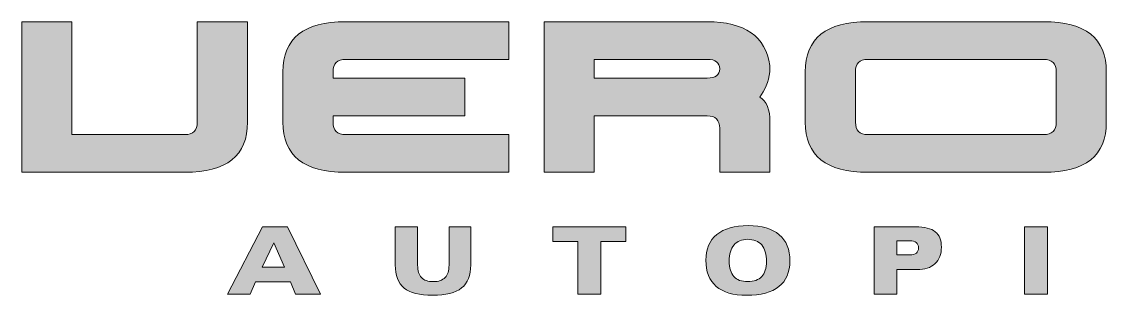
# Model space of a CAD drawing. Header units: millimetres. Extents: x 131.2 to 165.8, y -128.9 to -81.
# Drawn here: x 145.16 to 157.29, y -100.29 to -97.23 of the extents above; entities that cross this region are included whole.
import ezdxf

# ---------------------------------------------------------------- set-up
doc = ezdxf.new("R2010")
doc.units = ezdxf.units.MM
doc.header["$MEASUREMENT"] = 0
doc.layers.add('Capa 1', color=7, linetype='Continuous')

msp = doc.modelspace()

# ---------------------------------------------------------------- hatches: boundary and pattern name
at = {"layer": 'Capa 1'}
h = msp.add_hatch(color=255, dxfattribs=at)
h.dxf.hatch_style = 2
edge = h.paths.add_edge_path()
edge.add_spline(control_points=[(147.128, -97.233), (147.128, -97.233), (147.128, -98.355), (147.128, -98.355), (147.128, -98.449), (147.082, -98.496), (146.988, -98.496), (146.988, -98.496), (145.725, -98.496), (145.725, -98.496), (145.725, -98.496), (145.725, -97.233), (145.725, -97.233), (145.725, -97.233), (145.164, -97.233), (145.164, -97.233), (145.164, -97.233), (145.164, -98.917), (145.164, -98.917), (145.164, -98.917), (146.988, -98.917), (146.988, -98.917), (147.456, -98.917), (147.69, -98.73), (147.69, -98.355), (147.69, -98.355), (147.69, -97.233), (147.69, -97.233), (147.69, -97.233), (147.128, -97.233), (147.128, -97.233)], knot_values=[0, 0, 0, 0, 1, 1, 1, 2, 2, 2, 3, 3, 3, 4, 4, 4, 5, 5, 5, 6, 6, 6, 7, 7, 7, 8, 8, 8, 9, 9, 9, 10, 10, 10, 10], degree=3, periodic=1)
h = msp.add_hatch(color=255, dxfattribs=at)
h.dxf.hatch_style = 2
edge = h.paths.add_edge_path()
edge.add_spline(control_points=[(148.787, -98.917), (148.787, -98.917), (150.61, -98.917), (150.61, -98.917), (150.61, -98.917), (150.61, -98.496), (150.61, -98.496), (150.61, -98.496), (148.787, -98.496), (148.787, -98.496), (148.693, -98.496), (148.646, -98.449), (148.646, -98.355), (148.646, -98.355), (148.646, -98.285), (148.646, -98.285), (148.646, -98.285), (150.119, -98.285), (150.119, -98.285), (150.119, -98.285), (150.119, -97.864), (150.119, -97.864), (150.119, -97.864), (148.646, -97.864), (148.646, -97.864), (148.646, -97.864), (148.646, -97.794), (148.646, -97.794), (148.646, -97.701), (148.693, -97.654), (148.787, -97.654), (148.787, -97.654), (150.61, -97.654), (150.61, -97.654), (150.61, -97.654), (150.61, -97.233), (150.61, -97.233), (150.61, -97.233), (148.787, -97.233), (148.787, -97.233), (148.319, -97.233), (148.085, -97.42), (148.085, -97.794), (148.085, -97.794), (148.085, -98.355), (148.085, -98.355), (148.085, -98.73), (148.319, -98.917), (148.787, -98.917)], knot_values=[0, 0, 0, 0, 0.352778, 0.352778, 0.352778, 0.705556, 0.705556, 0.705556, 1.058333, 1.058333, 1.058333, 1.411111, 1.411111, 1.411111, 1.763889, 1.763889, 1.763889, 2.116667, 2.116667, 2.116667, 2.469444, 2.469444, 2.469444, 2.822222, 2.822222, 2.822222, 3.175, 3.175, 3.175, 3.527778, 3.527778, 3.527778, 3.880556, 3.880556, 3.880556, 4.233333, 4.233333, 4.233333, 4.586111, 4.586111, 4.586111, 4.938889, 4.938889, 4.938889, 5.291667, 5.291667, 5.291667, 5.644444, 5.644444, 5.644444, 5.644444], degree=3, periodic=0)
edge.add_line((148.787, -98.917), (148.787, -98.917))
h = msp.add_hatch(color=255, dxfattribs=at)
h.dxf.hatch_style = 2
edge = h.paths.add_edge_path()
edge.add_spline(control_points=[(153.532, -97.724), (153.484, -97.397), (153.251, -97.234), (152.83, -97.234), (152.83, -97.234), (151.006, -97.234), (151.006, -97.234), (151.006, -97.234), (151.006, -98.917), (151.006, -98.917), (151.006, -98.917), (151.567, -98.917), (151.567, -98.917), (151.567, -98.917), (151.567, -98.286), (151.567, -98.286), (151.567, -98.286), (152.83, -98.286), (152.83, -98.286), (152.924, -98.286), (152.97, -98.332), (152.97, -98.425), (152.97, -98.425), (152.97, -98.917), (152.97, -98.917), (152.97, -98.917), (153.532, -98.917), (153.532, -98.917), (153.532, -98.917), (153.532, -98.356), (153.532, -98.356), (153.532, -98.214), (153.494, -98.121), (153.418, -98.075), (153.476, -98.001), (153.512, -97.905), (153.532, -97.794), (153.532, -97.794), (153.532, -97.724), (153.532, -97.724)], knot_values=[0, 0, 0, 0, 1, 1, 1, 2, 2, 2, 3, 3, 3, 4, 4, 4, 5, 5, 5, 6, 6, 6, 7, 7, 7, 8, 8, 8, 9, 9, 9, 10, 10, 10, 11, 11, 11, 12, 12, 12, 13, 13, 13, 13], degree=3, periodic=1)
edge = h.paths.add_edge_path()
edge.add_spline(control_points=[(152.83, -97.864), (152.83, -97.864), (151.567, -97.864), (151.567, -97.864), (151.567, -97.864), (151.567, -97.654), (151.567, -97.654), (151.567, -97.654), (152.83, -97.654), (152.83, -97.654), (152.924, -97.654), (152.97, -97.69), (152.97, -97.76), (152.97, -97.83), (152.924, -97.864), (152.83, -97.864)], knot_values=[0, 0, 0, 0, 1, 1, 1, 2, 2, 2, 3, 3, 3, 4, 4, 4, 5, 5, 5, 5], degree=3, periodic=1)
h = msp.add_hatch(color=255, dxfattribs=at)
h.dxf.hatch_style = 2
edge = h.paths.add_edge_path()
edge.add_spline(control_points=[(156.592, -97.234), (156.592, -97.234), (154.627, -97.234), (154.627, -97.234), (154.161, -97.234), (153.926, -97.419), (153.926, -97.794), (153.926, -97.794), (153.926, -98.356), (153.926, -98.356), (153.926, -98.73), (154.161, -98.917), (154.627, -98.917), (154.627, -98.917), (156.592, -98.917), (156.592, -98.917), (157.06, -98.917), (157.293, -98.73), (157.293, -98.356), (157.293, -98.356), (157.293, -97.794), (157.293, -97.794), (157.293, -97.419), (157.06, -97.234), (156.592, -97.234)], knot_values=[0, 0, 0, 0, 1, 1, 1, 2, 2, 2, 3, 3, 3, 4, 4, 4, 5, 5, 5, 6, 6, 6, 7, 7, 7, 8, 8, 8, 8], degree=3, periodic=1)
edge = h.paths.add_edge_path()
edge.add_spline(control_points=[(156.733, -98.356), (156.733, -98.449), (156.685, -98.495), (156.592, -98.495), (156.592, -98.495), (154.627, -98.495), (154.627, -98.495), (154.534, -98.495), (154.488, -98.449), (154.488, -98.356), (154.488, -98.356), (154.488, -97.794), (154.488, -97.794), (154.486, -97.7), (154.532, -97.654), (154.625, -97.654), (154.625, -97.654), (156.592, -97.654), (156.592, -97.654), (156.685, -97.654), (156.733, -97.7), (156.733, -97.794), (156.733, -97.794), (156.733, -98.356), (156.733, -98.356)], knot_values=[0, 0, 0, 0, 1, 1, 1, 2, 2, 2, 3, 3, 3, 4, 4, 4, 5, 5, 5, 6, 6, 6, 7, 7, 7, 8, 8, 8, 8], degree=3, periodic=1)
h = msp.add_hatch(color=255, dxfattribs=at)
h.dxf.hatch_style = 2
h.paths.add_polyline_path([(147.718, -100.279), (147.466, -100.279), (147.856, -99.526), (148.135, -99.526), (148.507, -100.279), (148.227, -100.279), (148.17, -100.143), (147.779, -100.143)])
h.paths.add_polyline_path([(148.102, -99.979), (147.982, -99.705), (147.854, -99.979)])
h = msp.add_hatch(color=255, dxfattribs=at)
h.dxf.hatch_style = 2
edge = h.paths.add_edge_path()
edge.add_spline(control_points=[(149.342, -99.526), (149.342, -99.526), (149.592, -99.526), (149.592, -99.526), (149.592, -99.526), (149.592, -99.955), (149.592, -99.955), (149.592, -100.018), (149.606, -100.064), (149.635, -100.094), (149.664, -100.124), (149.708, -100.139), (149.768, -100.139), (149.827, -100.139), (149.87, -100.124), (149.899, -100.093), (149.928, -100.063), (149.943, -100.017), (149.943, -99.955), (149.943, -99.955), (149.943, -99.526), (149.943, -99.526), (149.943, -99.526), (150.185, -99.526), (150.185, -99.526), (150.185, -99.526), (150.185, -99.952), (150.185, -99.952), (150.185, -100.069), (150.151, -100.155), (150.083, -100.21), (150.015, -100.265), (149.907, -100.292), (149.759, -100.292), (149.613, -100.292), (149.507, -100.265), (149.441, -100.211), (149.375, -100.157), (149.342, -100.071), (149.342, -99.952), (149.342, -99.952), (149.342, -99.526), (149.342, -99.526)], knot_values=[0, 0, 0, 0, 1, 1, 1, 2, 2, 2, 3, 3, 3, 4, 4, 4, 5, 5, 5, 6, 6, 6, 7, 7, 7, 8, 8, 8, 9, 9, 9, 10, 10, 10, 11, 11, 11, 12, 12, 12, 13, 13, 13, 14, 14, 14, 14], degree=3, periodic=1)
h = msp.add_hatch(color=255, dxfattribs=at)
h.dxf.hatch_style = 2
h.paths.add_polyline_path([(151.384, -100.279), (151.384, -99.692), (151.104, -99.692), (151.104, -99.526), (151.921, -99.526), (151.921, -99.692), (151.641, -99.692), (151.641, -100.279)])
h = msp.add_hatch(color=255, dxfattribs=at)
h.dxf.hatch_style = 2
edge = h.paths.add_edge_path()
edge.add_spline(control_points=[(153.27, -100.292), (153.121, -100.292), (153.008, -100.259), (152.931, -100.192), (152.853, -100.125), (152.815, -100.028), (152.815, -99.9), (152.815, -99.775), (152.855, -99.68), (152.937, -99.613), (153.019, -99.546), (153.137, -99.513), (153.289, -99.513), (153.441, -99.513), (153.556, -99.547), (153.635, -99.614), (153.715, -99.681), (153.754, -99.779), (153.754, -99.908), (153.754, -100.034), (153.714, -100.129), (153.632, -100.194), (153.55, -100.259), (153.43, -100.292), (153.27, -100.292)], knot_values=[0, 0, 0, 0, 1, 1, 1, 2, 2, 2, 3, 3, 3, 4, 4, 4, 5, 5, 5, 6, 6, 6, 7, 7, 7, 8, 8, 8, 8], degree=3, periodic=1)
edge = h.paths.add_edge_path()
edge.add_spline(control_points=[(153.076, -99.909), (153.076, -99.986), (153.093, -100.043), (153.128, -100.082), (153.162, -100.12), (153.214, -100.139), (153.283, -100.139), (153.352, -100.139), (153.405, -100.12), (153.44, -100.083), (153.475, -100.045), (153.493, -99.989), (153.493, -99.914), (153.493, -99.833), (153.475, -99.771), (153.439, -99.729), (153.403, -99.687), (153.35, -99.666), (153.281, -99.666), (153.216, -99.666), (153.166, -99.687), (153.13, -99.729), (153.094, -99.772), (153.076, -99.832), (153.076, -99.909)], knot_values=[0, 0, 0, 0, 1, 1, 1, 2, 2, 2, 3, 3, 3, 4, 4, 4, 5, 5, 5, 6, 6, 6, 7, 7, 7, 8, 8, 8, 8], degree=3, periodic=1)
h = msp.add_hatch(color=255, dxfattribs=at)
h.dxf.hatch_style = 2
edge = h.paths.add_edge_path()
edge.add_spline(control_points=[(154.697, -100.279), (154.697, -100.279), (154.697, -99.526), (154.697, -99.526), (154.697, -99.526), (155.159, -99.526), (155.159, -99.526), (155.261, -99.526), (155.335, -99.544), (155.38, -99.581), (155.426, -99.617), (155.449, -99.674), (155.449, -99.753), (155.449, -99.833), (155.425, -99.894), (155.377, -99.939), (155.329, -99.983), (155.262, -100.005), (155.175, -100.005), (155.175, -100.005), (154.951, -100.005), (154.951, -100.005), (154.951, -100.005), (154.951, -100.279), (154.951, -100.279), (154.951, -100.279), (154.697, -100.279), (154.697, -100.279)], knot_values=[0, 0, 0, 0, 1, 1, 1, 2, 2, 2, 3, 3, 3, 4, 4, 4, 5, 5, 5, 6, 6, 6, 7, 7, 7, 8, 8, 8, 9, 9, 9, 9], degree=3, periodic=1)
edge = h.paths.add_edge_path()
edge.add_spline(control_points=[(154.951, -99.683), (154.951, -99.683), (154.951, -99.841), (154.951, -99.841), (154.951, -99.841), (155.094, -99.841), (155.094, -99.841), (155.127, -99.841), (155.152, -99.835), (155.169, -99.821), (155.185, -99.808), (155.193, -99.788), (155.193, -99.761), (155.193, -99.736), (155.185, -99.716), (155.168, -99.703), (155.151, -99.69), (155.127, -99.683), (155.094, -99.683), (155.094, -99.683), (154.951, -99.683), (154.951, -99.683)], knot_values=[0, 0, 0, 0, 1, 1, 1, 2, 2, 2, 3, 3, 3, 4, 4, 4, 5, 5, 5, 6, 6, 6, 7, 7, 7, 7], degree=3, periodic=1)
h = msp.add_hatch(color=255, dxfattribs=at)
h.dxf.hatch_style = 2
h.paths.add_polyline_path([(156.377, -100.279), (156.377, -99.526), (156.634, -99.526), (156.634, -100.279)])

# ---------------------------------------------------------------- linework, layer by layer
at = {"layer": 'Capa 1', "lineweight": 0}
for points in [[(147.718, -100.279), (147.466, -100.279), (147.856, -99.526), (148.135, -99.526), (148.507, -100.279), (148.227, -100.279), (148.17, -100.143), (147.779, -100.143), (147.718, -100.279)], [(151.384, -100.279), (151.384, -99.692), (151.104, -99.692), (151.104, -99.526), (151.921, -99.526), (151.921, -99.692), (151.641, -99.692), (151.641, -100.279), (151.384, -100.279)], [(156.377, -100.279), (156.377, -99.526), (156.634, -99.526), (156.634, -100.279), (156.377, -100.279)], [(148.102, -99.979), (147.982, -99.705), (147.854, -99.979), (148.102, -99.979)]]:
    msp.add_lwpolyline(points, dxfattribs=at)
for points, knots in [([(147.128, -97.233), (147.128, -97.233), (147.128, -98.355), (147.128, -98.355), (147.128, -98.449), (147.082, -98.496), (146.988, -98.496), (146.988, -98.496), (145.725, -98.496), (145.725, -98.496), (145.725, -98.496), (145.725, -97.233), (145.725, -97.233), (145.725, -97.233), (145.164, -97.233), (145.164, -97.233), (145.164, -97.233), (145.164, -98.917), (145.164, -98.917), (145.164, -98.917), (146.988, -98.917), (146.988, -98.917), (147.456, -98.917), (147.69, -98.73), (147.69, -98.355), (147.69, -98.355), (147.69, -97.233), (147.69, -97.233), (147.69, -97.233), (147.128, -97.233), (147.128, -97.233)], [0, 0, 0, 0, 1, 1, 1, 2, 2, 2, 3, 3, 3, 4, 4, 4, 5, 5, 5, 6, 6, 6, 7, 7, 7, 8, 8, 8, 9, 9, 9, 10, 10, 10, 10]), ([(148.787, -98.917), (148.787, -98.917), (150.61, -98.917), (150.61, -98.917), (150.61, -98.917), (150.61, -98.496), (150.61, -98.496), (150.61, -98.496), (148.787, -98.496), (148.787, -98.496), (148.693, -98.496), (148.646, -98.449), (148.646, -98.355), (148.646, -98.355), (148.646, -98.285), (148.646, -98.285), (148.646, -98.285), (150.119, -98.285), (150.119, -98.285), (150.119, -98.285), (150.119, -97.864), (150.119, -97.864), (150.119, -97.864), (148.646, -97.864), (148.646, -97.864), (148.646, -97.864), (148.646, -97.794), (148.646, -97.794), (148.646, -97.701), (148.693, -97.654), (148.787, -97.654), (148.787, -97.654), (150.61, -97.654), (150.61, -97.654), (150.61, -97.654), (150.61, -97.233), (150.61, -97.233), (150.61, -97.233), (148.787, -97.233), (148.787, -97.233), (148.319, -97.233), (148.085, -97.42), (148.085, -97.794), (148.085, -97.794), (148.085, -98.355), (148.085, -98.355), (148.085, -98.73), (148.319, -98.917), (148.787, -98.917)], [0, 0, 0, 0, 1, 1, 1, 2, 2, 2, 3, 3, 3, 4, 4, 4, 5, 5, 5, 6, 6, 6, 7, 7, 7, 8, 8, 8, 9, 9, 9, 10, 10, 10, 11, 11, 11, 12, 12, 12, 13, 13, 13, 14, 14, 14, 15, 15, 15, 16, 16, 16, 16]), ([(153.532, -97.724), (153.484, -97.397), (153.251, -97.234), (152.83, -97.234), (152.83, -97.234), (151.006, -97.234), (151.006, -97.234), (151.006, -97.234), (151.006, -98.917), (151.006, -98.917), (151.006, -98.917), (151.567, -98.917), (151.567, -98.917), (151.567, -98.917), (151.567, -98.286), (151.567, -98.286), (151.567, -98.286), (152.83, -98.286), (152.83, -98.286), (152.924, -98.286), (152.97, -98.332), (152.97, -98.425), (152.97, -98.425), (152.97, -98.917), (152.97, -98.917), (152.97, -98.917), (153.532, -98.917), (153.532, -98.917), (153.532, -98.917), (153.532, -98.356), (153.532, -98.356), (153.532, -98.214), (153.494, -98.121), (153.418, -98.075), (153.476, -98.001), (153.512, -97.905), (153.532, -97.794), (153.532, -97.794), (153.532, -97.724), (153.532, -97.724)], [0, 0, 0, 0, 1, 1, 1, 2, 2, 2, 3, 3, 3, 4, 4, 4, 5, 5, 5, 6, 6, 6, 7, 7, 7, 8, 8, 8, 9, 9, 9, 10, 10, 10, 11, 11, 11, 12, 12, 12, 13, 13, 13, 13]), ([(156.592, -97.234), (156.592, -97.234), (154.627, -97.234), (154.627, -97.234), (154.161, -97.234), (153.926, -97.419), (153.926, -97.794), (153.926, -97.794), (153.926, -98.356), (153.926, -98.356), (153.926, -98.73), (154.161, -98.917), (154.627, -98.917), (154.627, -98.917), (156.592, -98.917), (156.592, -98.917), (157.06, -98.917), (157.293, -98.73), (157.293, -98.356), (157.293, -98.356), (157.293, -97.794), (157.293, -97.794), (157.293, -97.419), (157.06, -97.234), (156.592, -97.234)], [0, 0, 0, 0, 1, 1, 1, 2, 2, 2, 3, 3, 3, 4, 4, 4, 5, 5, 5, 6, 6, 6, 7, 7, 7, 8, 8, 8, 8]), ([(152.83, -97.864), (152.83, -97.864), (151.567, -97.864), (151.567, -97.864), (151.567, -97.864), (151.567, -97.654), (151.567, -97.654), (151.567, -97.654), (152.83, -97.654), (152.83, -97.654), (152.924, -97.654), (152.97, -97.69), (152.97, -97.76), (152.97, -97.83), (152.924, -97.864), (152.83, -97.864)], [0, 0, 0, 0, 1, 1, 1, 2, 2, 2, 3, 3, 3, 4, 4, 4, 5, 5, 5, 5]), ([(156.733, -98.356), (156.733, -98.449), (156.685, -98.495), (156.592, -98.495), (156.592, -98.495), (154.627, -98.495), (154.627, -98.495), (154.534, -98.495), (154.488, -98.449), (154.488, -98.356), (154.488, -98.356), (154.488, -97.794), (154.488, -97.794), (154.486, -97.7), (154.532, -97.654), (154.625, -97.654), (154.625, -97.654), (156.592, -97.654), (156.592, -97.654), (156.685, -97.654), (156.733, -97.7), (156.733, -97.794), (156.733, -97.794), (156.733, -98.356), (156.733, -98.356)], [0, 0, 0, 0, 1, 1, 1, 2, 2, 2, 3, 3, 3, 4, 4, 4, 5, 5, 5, 6, 6, 6, 7, 7, 7, 8, 8, 8, 8]), ([(149.342, -99.526), (149.342, -99.526), (149.592, -99.526), (149.592, -99.526), (149.592, -99.526), (149.592, -99.955), (149.592, -99.955), (149.592, -100.018), (149.606, -100.064), (149.635, -100.094), (149.664, -100.124), (149.708, -100.139), (149.768, -100.139), (149.827, -100.139), (149.87, -100.124), (149.899, -100.093), (149.928, -100.063), (149.943, -100.017), (149.943, -99.955), (149.943, -99.955), (149.943, -99.526), (149.943, -99.526), (149.943, -99.526), (150.185, -99.526), (150.185, -99.526), (150.185, -99.526), (150.185, -99.952), (150.185, -99.952), (150.185, -100.069), (150.151, -100.155), (150.083, -100.21), (150.015, -100.265), (149.907, -100.292), (149.759, -100.292), (149.613, -100.292), (149.507, -100.265), (149.441, -100.211), (149.375, -100.157), (149.342, -100.071), (149.342, -99.952), (149.342, -99.952), (149.342, -99.526), (149.342, -99.526)], [0, 0, 0, 0, 1, 1, 1, 2, 2, 2, 3, 3, 3, 4, 4, 4, 5, 5, 5, 6, 6, 6, 7, 7, 7, 8, 8, 8, 9, 9, 9, 10, 10, 10, 11, 11, 11, 12, 12, 12, 13, 13, 13, 14, 14, 14, 14]), ([(153.27, -100.292), (153.121, -100.292), (153.008, -100.259), (152.931, -100.192), (152.853, -100.125), (152.815, -100.028), (152.815, -99.9), (152.815, -99.775), (152.855, -99.68), (152.937, -99.613), (153.019, -99.546), (153.137, -99.513), (153.289, -99.513), (153.441, -99.513), (153.556, -99.547), (153.635, -99.614), (153.715, -99.681), (153.754, -99.779), (153.754, -99.908), (153.754, -100.034), (153.714, -100.129), (153.632, -100.194), (153.55, -100.259), (153.43, -100.292), (153.27, -100.292)], [0, 0, 0, 0, 1, 1, 1, 2, 2, 2, 3, 3, 3, 4, 4, 4, 5, 5, 5, 6, 6, 6, 7, 7, 7, 8, 8, 8, 8]), ([(154.697, -100.279), (154.697, -100.279), (154.697, -99.526), (154.697, -99.526), (154.697, -99.526), (155.159, -99.526), (155.159, -99.526), (155.261, -99.526), (155.335, -99.544), (155.38, -99.581), (155.426, -99.617), (155.449, -99.674), (155.449, -99.753), (155.449, -99.833), (155.425, -99.894), (155.377, -99.939), (155.329, -99.983), (155.262, -100.005), (155.175, -100.005), (155.175, -100.005), (154.951, -100.005), (154.951, -100.005), (154.951, -100.005), (154.951, -100.279), (154.951, -100.279), (154.951, -100.279), (154.697, -100.279), (154.697, -100.279)], [0, 0, 0, 0, 1, 1, 1, 2, 2, 2, 3, 3, 3, 4, 4, 4, 5, 5, 5, 6, 6, 6, 7, 7, 7, 8, 8, 8, 9, 9, 9, 9]), ([(153.076, -99.909), (153.076, -99.986), (153.093, -100.043), (153.128, -100.082), (153.162, -100.12), (153.214, -100.139), (153.283, -100.139), (153.352, -100.139), (153.405, -100.12), (153.44, -100.083), (153.475, -100.045), (153.493, -99.989), (153.493, -99.914), (153.493, -99.833), (153.475, -99.771), (153.439, -99.729), (153.403, -99.687), (153.35, -99.666), (153.281, -99.666), (153.216, -99.666), (153.166, -99.687), (153.13, -99.729), (153.094, -99.772), (153.076, -99.832), (153.076, -99.909)], [0, 0, 0, 0, 1, 1, 1, 2, 2, 2, 3, 3, 3, 4, 4, 4, 5, 5, 5, 6, 6, 6, 7, 7, 7, 8, 8, 8, 8]), ([(154.951, -99.683), (154.951, -99.683), (154.951, -99.841), (154.951, -99.841), (154.951, -99.841), (155.094, -99.841), (155.094, -99.841), (155.127, -99.841), (155.152, -99.835), (155.169, -99.821), (155.185, -99.808), (155.193, -99.788), (155.193, -99.761), (155.193, -99.736), (155.185, -99.716), (155.168, -99.703), (155.151, -99.69), (155.127, -99.683), (155.094, -99.683), (155.094, -99.683), (154.951, -99.683), (154.951, -99.683)], [0, 0, 0, 0, 1, 1, 1, 2, 2, 2, 3, 3, 3, 4, 4, 4, 5, 5, 5, 6, 6, 6, 7, 7, 7, 7])]:
    msp.add_open_spline(points, degree=3, knots=knots, dxfattribs=at)

doc.saveas('drawing.dxf')
